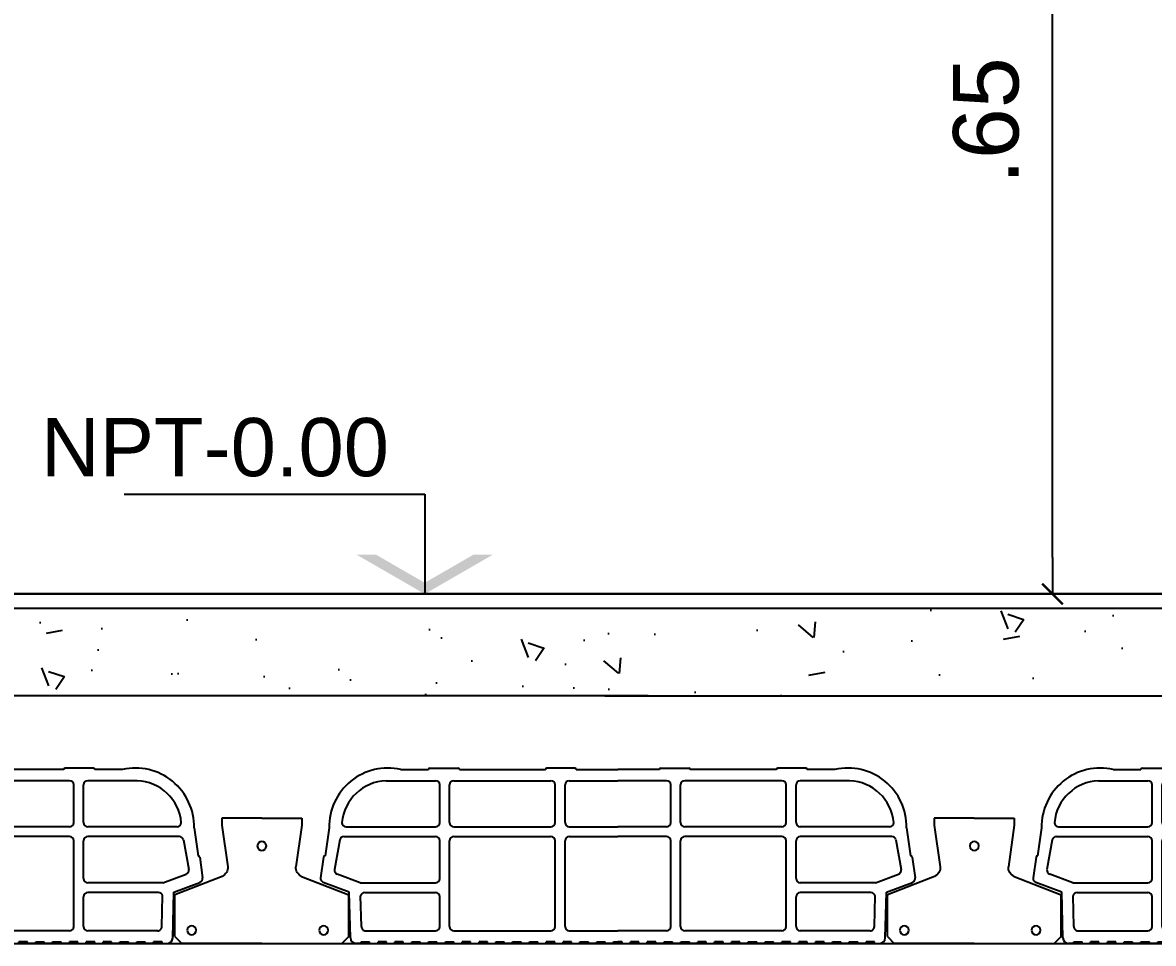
# Model space of a CAD drawing. Header units: metres. Extents: x 198 to 412, y -54 to 17.
# Drawn here: x 268.865 to 269.642, y -26.398 to -25.765 of the extents above; entities that cross this region are included whole.
import ezdxf

# ---------------------------------------------------------------- set-up
doc = ezdxf.new("R2010")
doc.units = ezdxf.units.M
doc.header["$LTSCALE"] = 10
for name, color, linetype in [('02', 2, 'Continuous'), ('1_MUROS', 6, 'Continuous'), ('25-TXT', 2, 'Continuous'), ('A-MUROS', 6, 'Continuous'), ('A-PISOS', 1, 'Continuous'), ('Corte t', 2, 'Continuous'), ('HT-253', 253, 'Continuous'), ('Losa rap sapito', 251, 'Continuous'), ('piso', 1, 'Continuous')]:
    doc.layers.add(name, color=color, linetype=linetype)
doc.styles.add('ARIAL', font='arial.ttf')
doc.dimstyles.new('ST-COTA-25', dxfattribs={"dimscale": 0.25, "dimtxt": 0.18, "dimasz": 0.1, "dimexe": 0.18, "dimexo": 0.0625, "dimgap": 0.09, "dimtad": 1, "dimzin": 4, "dimdsep": 46, "dimtxsty": 'ARIAL', "dimblk1": 'COTA_N', "dimblk2": 'COTA_N', "dimsah": 1, "dimcen": 0.09, "dimclrd": 8, "dimclre": 8, "dimclrt": 1, "dimadec": 0, "dimazin": 0, "dimtfac": 1, "dimtix": 1, "dimtmove": 0, "dimatfit": 3, "dimldrblk": 'COTA_N', "dimfxl": 0.18, "dimtolj": 1, "dimtzin": 0, "dimarcsym": 0})

# ---------------------------------------------------------------- blocks, each defined once
blk = doc.blocks.new('VIGUETA NUEVA')
at = {"layer": '02'}
for p, q in [((852.30541, 1549.66612), (852.27666, 1549.66612)), ((852.27666, 1549.66612), (852.27666, 1549.66112)), ((852.30541, 1549.66612), (852.33416, 1549.66612)), ((852.33416, 1549.66612), (852.33416, 1549.66112)), ((852.27666, 1549.66112), (852.28094, 1549.6312)), ((852.33416, 1549.66112), (852.32989, 1549.6312)), ((852.27688, 1549.62427), (852.24291, 1549.61112)), ((852.33395, 1549.62427), (852.36791, 1549.61112)), ((852.24291, 1549.58112), (852.24291, 1549.61112)), ((852.36791, 1549.58112), (852.36791, 1549.61112)), ((852.24291, 1549.58112), (852.24791, 1549.57612)), ((852.30541, 1549.57612), (852.24791, 1549.57612)), ((852.30541, 1549.57612), (852.36291, 1549.57612)), ((852.36791, 1549.58112), (852.36291, 1549.57612))]:
    blk.add_line(p, q, dxfattribs=at)
for centre, start, end in [((852.27392, 1549.63065), 294.85326, 4.4381), ((852.33691, 1549.63065), 175.5619, 245.14674)]:
    blk.add_arc(centre, 0.00704, start, end, dxfattribs=at)
blk = doc.blocks.new('VIGUETA NUEVA1')
at = {"layer": 'piso'}
for centre in [(0, -0.02), (-0.04443, -0.08052), (0.05036, -0.08052)]:
    blk.add_circle(centre, 0.00324, dxfattribs=at)
at = {"layer": '1_MUROS'}
blk.add_blockref('VIGUETA NUEVA', (-852.30541, -1549.66612), dxfattribs=at)
blk = doc.blocks.new('Losa rap zapito')
at = {"layer": 'Losa rap sapito'}
for p, q in [((283.78128, -291.76415), (283.80028, -291.76415)), ((283.80125, -291.76318), (283.82052, -291.76318)), ((283.82148, -291.76415), (283.88058, -291.76415)), ((283.90082, -291.76318), (283.88155, -291.76318)), ((283.90178, -291.76415), (283.93037, -291.76415)), ((283.95896, -291.76415), (283.93037, -291.76415)), ((283.95992, -291.76318), (283.97919, -291.76318)), ((284.03926, -291.76415), (283.98015, -291.76415)), ((284.05949, -291.76318), (284.04022, -291.76318)), ((284.07946, -291.76415), (284.06045, -291.76415)), ((283.77115, -291.77185), (283.8051, -291.77185)), ((283.81763, -291.77185), (283.88444, -291.77185)), ((283.89696, -291.77185), (283.93037, -291.77185)), ((283.96378, -291.77185), (283.93037, -291.77185)), ((284.04311, -291.77185), (283.9763, -291.77185)), ((284.08959, -291.77185), (284.05564, -291.77185)), ((283.80799, -291.80064), (283.80799, -291.77475)), ((283.81474, -291.80064), (283.81474, -291.77475)), ((283.88733, -291.80064), (283.88733, -291.77475)), ((283.89407, -291.80064), (283.89407, -291.77475)), ((283.96667, -291.80064), (283.96667, -291.77475)), ((283.97341, -291.80064), (283.97341, -291.77475)), ((284.046, -291.80064), (284.046, -291.77475)), ((284.05275, -291.80064), (284.05275, -291.77475)), ((283.73204, -291.80424), (283.72929, -291.82346)), ((283.74372, -291.80353), (283.8051, -291.80353)), ((283.81763, -291.80353), (283.88444, -291.80353)), ((283.89696, -291.80353), (283.93037, -291.80353)), ((283.96378, -291.80353), (283.93037, -291.80353)), ((284.04311, -291.80353), (283.9763, -291.80353)), ((284.11702, -291.80353), (284.05564, -291.80353)), ((284.1287, -291.80424), (284.13145, -291.82346)), ((283.73936, -291.81243), (283.73573, -291.83291)), ((283.74215, -291.81027), (283.8051, -291.81027)), ((283.75342, -291.81027), (283.8051, -291.81027)), ((283.81763, -291.81027), (283.88444, -291.81027)), ((283.89696, -291.81027), (283.93037, -291.81027)), ((283.96378, -291.81027), (283.93037, -291.81027)), ((284.04311, -291.81027), (283.9763, -291.81027)), ((284.11859, -291.81027), (284.05564, -291.81027)), ((284.10732, -291.81027), (284.05564, -291.81027)), ((284.12138, -291.81243), (284.12501, -291.83291)), ((283.80799, -291.83908), (283.80799, -291.81316)), ((283.81474, -291.87205), (283.81474, -291.81316)), ((283.88733, -291.87205), (283.88733, -291.81316)), ((283.89407, -291.87205), (283.89407, -291.81316)), ((283.96667, -291.87205), (283.96667, -291.81316)), ((283.97341, -291.87205), (283.97341, -291.81316)), ((284.046, -291.87205), (284.046, -291.81316)), ((284.05275, -291.83908), (284.05275, -291.81316)), ((283.7282, -291.82428), (283.72616, -291.83858)), ((284.13254, -291.82428), (284.13458, -291.83858)), ((283.75342, -291.84197), (283.73757, -291.83603)), ((284.10732, -291.84197), (284.12317, -291.83603)), ((283.74587, -291.8484), (283.728, -291.8417)), ((283.75342, -291.84197), (283.8051, -291.84197)), ((284.10732, -291.84197), (284.05564, -291.84197)), ((284.11487, -291.8484), (284.13273, -291.8417)), ((283.74664, -291.87988), (283.74587, -291.8484)), ((283.75416, -291.87212), (283.75364, -291.85103)), ((283.75648, -291.84871), (283.8051, -291.84871)), ((283.80799, -291.87205), (283.80799, -291.8516)), ((284.05275, -291.87205), (284.05275, -291.8516)), ((284.10426, -291.84871), (284.05564, -291.84871)), ((284.10658, -291.87212), (284.10709, -291.85103)), ((284.11409, -291.87988), (284.11487, -291.8484)), ((283.75705, -291.87494), (283.8051, -291.87494)), ((283.81763, -291.87494), (283.88444, -291.87494)), ((283.89696, -291.87494), (283.93037, -291.87494)), ((283.96378, -291.87494), (283.93037, -291.87494)), ((284.04311, -291.87494), (283.9763, -291.87494)), ((284.10369, -291.87494), (284.05564, -291.87494)), ((283.75407, -291.88361), (283.75407, -291.88265)), ((283.75407, -291.88265), (283.75984, -291.88265)), ((283.75984, -291.88361), (283.75984, -291.88265)), ((283.7714, -291.88265), (283.76562, -291.88265)), ((283.76562, -291.88361), (283.76562, -291.88265)), ((283.7714, -291.88361), (283.7714, -291.88265)), ((283.77718, -291.88361), (283.77718, -291.88265)), ((283.78296, -291.88265), (283.77718, -291.88265)), ((283.78296, -291.88361), (283.78296, -291.88265)), ((283.78874, -291.88361), (283.78874, -291.88265)), ((283.78874, -291.88265), (283.79452, -291.88265)), ((283.79452, -291.88361), (283.79452, -291.88265)), ((283.8003, -291.88265), (283.80608, -291.88265)), ((283.8003, -291.88361), (283.8003, -291.88265)), ((283.80608, -291.88361), (283.80608, -291.88265)), ((283.81186, -291.88265), (283.81765, -291.88265)), ((283.81186, -291.88361), (283.81186, -291.88265)), ((283.81186, -291.88265), (283.81765, -291.88265)), ((283.81765, -291.88361), (283.81765, -291.88265)), ((283.82921, -291.88265), (283.82343, -291.88265)), ((283.82343, -291.88361), (283.82343, -291.88265)), ((283.82921, -291.88361), (283.82921, -291.88265)), ((283.83499, -291.88361), (283.83499, -291.88265)), ((283.84077, -291.88265), (283.83499, -291.88265)), ((283.84077, -291.88361), (283.84077, -291.88265)), ((283.84655, -291.88361), (283.84655, -291.88265)), ((283.84655, -291.88265), (283.85233, -291.88265)), ((283.85233, -291.88361), (283.85233, -291.88265)), ((283.85811, -291.88265), (283.86389, -291.88265)), ((283.85811, -291.88361), (283.85811, -291.88265)), ((283.86389, -291.88361), (283.86389, -291.88265)), ((283.86967, -291.88265), (283.87545, -291.88265)), ((283.86967, -291.88361), (283.86967, -291.88265)), ((283.86967, -291.88265), (283.87545, -291.88265)), ((283.87545, -291.88361), (283.87545, -291.88265)), ((283.88701, -291.88265), (283.88123, -291.88265)), ((283.88123, -291.88361), (283.88123, -291.88265)), ((283.88701, -291.88361), (283.88701, -291.88265)), ((283.89279, -291.88361), (283.89279, -291.88265)), ((283.89858, -291.88265), (283.89279, -291.88265)), ((283.89858, -291.88361), (283.89858, -291.88265)), ((283.90436, -291.88361), (283.90436, -291.88265)), ((283.90436, -291.88265), (283.91014, -291.88265)), ((283.91014, -291.88361), (283.91014, -291.88265)), ((283.91592, -291.88265), (283.9217, -291.88265)), ((283.91592, -291.88361), (283.91592, -291.88265)), ((283.9217, -291.88361), (283.9217, -291.88265)), ((283.92748, -291.88361), (283.92748, -291.88265)), ((283.92748, -291.88265), (283.93037, -291.88265)), ((283.93326, -291.88265), (283.93037, -291.88265)), ((283.93326, -291.88361), (283.93326, -291.88265)), ((283.94482, -291.88265), (283.93904, -291.88265)), ((283.93904, -291.88361), (283.93904, -291.88265)), ((283.94482, -291.88361), (283.94482, -291.88265)), ((283.9506, -291.88361), (283.9506, -291.88265)), ((283.95638, -291.88265), (283.9506, -291.88265)), ((283.95638, -291.88361), (283.95638, -291.88265)), ((283.96216, -291.88361), (283.96216, -291.88265)), ((283.96216, -291.88265), (283.96794, -291.88265)), ((283.96794, -291.88361), (283.96794, -291.88265)), ((283.97372, -291.88265), (283.9795, -291.88265)), ((283.97372, -291.88361), (283.97372, -291.88265)), ((283.9795, -291.88361), (283.9795, -291.88265)), ((283.99107, -291.88265), (283.98529, -291.88265)), ((283.98529, -291.88361), (283.98529, -291.88265)), ((283.99107, -291.88265), (283.98529, -291.88265)), ((283.99107, -291.88361), (283.99107, -291.88265)), ((284.00263, -291.88265), (283.99685, -291.88265)), ((283.99685, -291.88361), (283.99685, -291.88265)), ((284.00263, -291.88361), (284.00263, -291.88265)), ((284.00841, -291.88361), (284.00841, -291.88265)), ((284.01419, -291.88265), (284.00841, -291.88265)), ((284.01419, -291.88361), (284.01419, -291.88265)), ((284.01997, -291.88361), (284.01997, -291.88265)), ((284.01997, -291.88265), (284.02575, -291.88265)), ((284.02575, -291.88361), (284.02575, -291.88265)), ((284.03153, -291.88265), (284.03731, -291.88265)), ((284.03153, -291.88361), (284.03153, -291.88265)), ((284.03731, -291.88361), (284.03731, -291.88265)), ((284.04887, -291.88265), (284.04309, -291.88265)), ((284.04309, -291.88361), (284.04309, -291.88265)), ((284.04887, -291.88265), (284.04309, -291.88265)), ((284.04887, -291.88361), (284.04887, -291.88265)), ((284.06043, -291.88265), (284.05465, -291.88265)), ((284.05465, -291.88361), (284.05465, -291.88265)), ((284.06043, -291.88361), (284.06043, -291.88265)), ((284.06622, -291.88361), (284.06622, -291.88265)), ((284.072, -291.88265), (284.06622, -291.88265)), ((284.072, -291.88361), (284.072, -291.88265)), ((284.07778, -291.88361), (284.07778, -291.88265)), ((284.07778, -291.88265), (284.08356, -291.88265)), ((284.08356, -291.88361), (284.08356, -291.88265)), ((284.08934, -291.88265), (284.09512, -291.88265)), ((284.08934, -291.88361), (284.08934, -291.88265)), ((284.09512, -291.88361), (284.09512, -291.88265)), ((284.1009, -291.88361), (284.1009, -291.88265)), ((284.10667, -291.88265), (284.1009, -291.88265)), ((284.10667, -291.88361), (284.10667, -291.88265)), ((283.75407, -291.88361), (283.75041, -291.88361)), ((283.75407, -291.88361), (283.75157, -291.88361)), ((283.75407, -291.88361), (283.75157, -291.88361)), ((283.75984, -291.88361), (283.76562, -291.88361)), ((283.7714, -291.88361), (283.77718, -291.88361)), ((283.78296, -291.88361), (283.78874, -291.88361)), ((283.8003, -291.88361), (283.79452, -291.88361)), ((283.81186, -291.88361), (283.80608, -291.88361)), ((283.81765, -291.88361), (283.82343, -291.88361)), ((283.82921, -291.88361), (283.83499, -291.88361)), ((283.84077, -291.88361), (283.84655, -291.88361)), ((283.85811, -291.88361), (283.85233, -291.88361)), ((283.86967, -291.88361), (283.86389, -291.88361)), ((283.87545, -291.88361), (283.88123, -291.88361)), ((283.88701, -291.88361), (283.89279, -291.88361)), ((283.89858, -291.88361), (283.90436, -291.88361)), ((283.91592, -291.88361), (283.91014, -291.88361)), ((283.92748, -291.88361), (283.9217, -291.88361)), ((283.93326, -291.88361), (283.93904, -291.88361)), ((283.94482, -291.88361), (283.9506, -291.88361)), ((283.96216, -291.88361), (283.95638, -291.88361)), ((283.97372, -291.88361), (283.96794, -291.88361)), ((283.98529, -291.88361), (283.9795, -291.88361)), ((283.99107, -291.88361), (283.99685, -291.88361)), ((284.00263, -291.88361), (284.00841, -291.88361)), ((284.01997, -291.88361), (284.01419, -291.88361)), ((284.03153, -291.88361), (284.02575, -291.88361)), ((284.04309, -291.88361), (284.03731, -291.88361)), ((284.04887, -291.88361), (284.05465, -291.88361)), ((284.06043, -291.88361), (284.06622, -291.88361)), ((284.07778, -291.88361), (284.072, -291.88361)), ((284.08934, -291.88361), (284.08356, -291.88361)), ((284.1009, -291.88361), (284.09512, -291.88361)), ((284.10667, -291.88361), (284.10917, -291.88361)), ((284.10667, -291.88361), (284.10917, -291.88361)), ((284.10667, -291.88361), (284.11032, -291.88361))]:
    blk.add_line(p, q, dxfattribs=at)
for centre, radius, start, end in [((283.7724, -291.80353), 0.04037, 77.29711, 181.01352), ((283.80125, -291.76415), 0.000963, 90, 180), ((283.82052, -291.76415), 0.000963, 0, 90), ((283.88155, -291.76415), 0.000963, 90, 180), ((283.90082, -291.76415), 0.000963, 0, 90), ((283.95992, -291.76415), 0.000963, 90, 180), ((283.97919, -291.76415), 0.000963, 0, 90), ((284.04022, -291.76415), 0.000963, 90, 180), ((284.05949, -291.76415), 0.000963, 0, 90), ((284.08834, -291.80353), 0.04037, 358.98648, 102.70289), ((283.7724, -291.80353), 0.0317, 92.25899, 174.7894), ((283.8051, -291.77475), 0.00289, 0, 90), ((283.81763, -291.77475), 0.00289, 90, 180), ((283.88444, -291.77475), 0.00289, 0, 90), ((283.89696, -291.77475), 0.00289, 90, 180), ((283.96378, -291.77475), 0.00289, 0, 90), ((283.9763, -291.77475), 0.00289, 90, 180), ((284.04311, -291.77475), 0.00289, 0, 90), ((284.05564, -291.77475), 0.00289, 90, 180), ((284.08834, -291.80353), 0.0317, 5.2106, 87.74101), ((283.74372, -291.80064), 0.00289, 180.23159, 270), ((283.8051, -291.80064), 0.00289, 270, 0), ((283.81763, -291.80064), 0.00289, 180, 270), ((283.88444, -291.80064), 0.00289, 270, 0), ((283.89696, -291.80064), 0.00289, 180, 270), ((283.96378, -291.80064), 0.00289, 270, 0), ((283.9763, -291.80064), 0.00289, 180, 270), ((284.04311, -291.80064), 0.00289, 270, 0), ((284.05564, -291.80064), 0.00289, 180, 270), ((284.11702, -291.80064), 0.00289, 270, 359.76841), ((283.74215, -291.81316), 0.00289, 90, 165.25928), ((283.8051, -291.81316), 0.00289, 0, 90), ((283.81763, -291.81316), 0.00289, 90, 180), ((283.88444, -291.81316), 0.00289, 0, 90), ((283.89696, -291.81316), 0.00289, 90, 180), ((283.96378, -291.81316), 0.00289, 0, 90), ((283.9763, -291.81316), 0.00289, 90, 180), ((284.04311, -291.81316), 0.00289, 0, 90), ((284.05564, -291.81316), 0.00289, 90, 180), ((284.11859, -291.81316), 0.00289, 14.74072, 90), ((283.72915, -291.82442), 0.000963, 81.8699, 171.8699), ((284.13158, -291.82442), 0.000963, 8.1301, 98.1301), ((283.73859, -291.83332), 0.00289, 171.8699, 249.44395), ((284.12215, -291.83332), 0.00289, 290.55605, 8.1301), ((283.72902, -291.83899), 0.00289, 171.8699, 249.44395), ((283.8051, -291.83908), 0.00289, 270, 0), ((284.05564, -291.83908), 0.00289, 180, 270), ((284.13172, -291.83899), 0.00289, 290.55605, 8.1301), ((283.75648, -291.8516), 0.00289, 90, 168.59471), ((283.8051, -291.8516), 0.00289, 0, 90), ((284.05564, -291.8516), 0.00289, 90, 180), ((284.10426, -291.8516), 0.00289, 11.40529, 90), ((283.75705, -291.87205), 0.00289, 180, 271.41002), ((283.8051, -291.87205), 0.00289, 270, 0), ((283.81763, -291.87205), 0.00289, 180, 270), ((283.88444, -291.87205), 0.00289, 270, 0), ((283.89696, -291.87205), 0.00289, 180, 270), ((283.96378, -291.87205), 0.00289, 270, 0), ((283.9763, -291.87205), 0.00289, 180, 270), ((284.04311, -291.87205), 0.00289, 270, 0), ((284.05564, -291.87205), 0.00289, 180, 270), ((284.10369, -291.87205), 0.00289, 268.58998, 0), ((283.75054, -291.87971), 0.0039, 182.47992, 268.12475), ((284.1102, -291.87971), 0.0039, 271.87525, 357.52008)]:
    blk.add_arc(centre, radius, start, end, dxfattribs=at)
blk = doc.blocks.new('N-NIV-CO')
for p, q in [((1.0325, 0.3433), (0, 0.3433)), ((0, 0.3433), (0, 0))]:
    blk.add_line(p, q)
for points in [[(-0.2333, 0.1347), (-0.1667, 0.1347), (0, 0), (0, 0.0385)], [(0.2333, 0.1347), (0.1667, 0.1347), (0, 0), (0, 0.0385)]]:
    blk.add_solid(points)
at = {"style": 'ARIAL'}
for tag, p in [('COTA', (0.1161, 0.4045)), ('NPT', (0.2881, 0.0489))]:
    blk.add_attdef(tag, p, '', height=0.2, dxfattribs=at)
blk = doc.blocks.new('COTA_N')
for p, q in [((0, 0.5), (0, -0.5)), ((-1, 0), (0, 0))]:
    blk.add_line(p, q)
at = {"color": 3, "const_width": 0.065}
blk.add_lwpolyline([(0.141, 0.141), (0.283, 0.283), (0, 0), (-0.141, -0.141), (-0.283, -0.283)], dxfattribs=at)
blk = doc.blocks.new('*D451')
at = {"layer": '25-TXT', "color": 8, "lineweight": -2, "transparency": 16777216}
for p, q in [((269.58933, -25.50767), (269.52754, -25.50767)), ((269.57254, -26.13267), (269.57254, -25.53267)), ((269.58933, -26.15767), (269.52754, -26.15767))]:
    blk.add_line(p, q, dxfattribs=at)
at = {"layer": 'Defpoints', "color": 0, "transparency": 16777216}
for p in [(269.57254, -25.50767), (269.60495, -25.50767), (269.60495, -26.15767)]:
    blk.add_point(p, dxfattribs=at)
at = {"layer": '25-TXT', "color": 8, "lineweight": -2, "transparency": 16777216, "xscale": 0.025, "yscale": 0.025, "zscale": 0.025}
for p, rotation in [((269.57254, -25.50767), 90), ((269.57254, -26.15767), 270)]:
    blk.add_blockref('COTA_N', p, dxfattribs=dict(at, rotation=rotation))
at = {"layer": '25-TXT', "color": 1, "transparency": 16777216, "insert": (269.52706, -25.83267), "char_height": 0.045, "attachment_point": 5, "rotation": 90, "style": 'ARIAL'}
blk.add_mtext('\\A1;.65', dxfattribs=at)

msp = doc.modelspace()

# ---------------------------------------------------------------- hatches: boundary and pattern name
at = {"layer": 'HT-253'}
h = msp.add_hatch(dxfattribs=at)
h.set_pattern_fill('AR-CONC', color=256, scale=0.0007, angle=90)
h.set_pattern_definition([(140, (-273.58991, -11797.42459), (0.0111573599, 0.1275292683), [0.013335, -0.146685]), (85, (-273.58991, -11797.42459), (-0.1337397917, -0.024670395), [0.010668, -0.1173484089]), (190.4514447, (-273.58898, -11797.41396), (-0.1225824263, 0.102858873), [0.0113330062, -0.1246631712]), (136.1842, (-273.62547, -11797.42459), (0.0294296296, 0.1897553286), [0.0200025, -0.2200275]), (186.6355576, (-273.62302, -11797.40878), (-0.1731982872, 0.1661828938), [0.0169995162, -0.1869949257]), (81.1841512, (-273.62547, -11797.4246), (-0.1731982872, 0.166182894), [0.016001977, -0.1760218123]), (111, (-273.61658, -11797.40681), (0.0715856387, 0.1061300739), [0.013335, -0.146685]), (56, (-273.61658, -11797.40681), (-0.1289315763, 0.0432614198), [0.010668, -0.117348]), (161.451445, (-273.61062, -11797.39797), (-0.0573459382, 0.1493914935), [0.0113330062, -0.1246629563]), (127.5, (-273.589914, -11797.42459), (-0.05918852721, 0.00216202228), [0, -0.1159256, 0, -0.119126, 0, -0.1177925]), (97.5, (-273.589914, -11797.42459), (-0.07012640237, 0.04677376376), [0, -0.0679196, 0, -0.1132586, 0, -0.0448945]), (57.5, (-273.589914, -11797.46424), (0.0040101208, 0.09491341662), [0, -0.04445, 0, -0.138684, 0, -0.184023]), (47.5, (-273.58991, -11797.48202), (-0.0177985437, 0.10369042697), [0, -0.057785, 0, -0.0921004, 0, -0.130683])])
h.paths.add_polyline_path([(268.12179, -26.16767), (269.77132, -26.16767), (269.77132, -26.18767), (269.77132, -26.19767), (270.58631, -26.19767), (270.58631, -26.22767), (269.26493, -26.22767), (269.06493, -26.22767), (268.12179, -26.22767)])

# ---------------------------------------------------------------- linework, layer by layer
at = {"color": 2}
msp.add_line((268.13649, -26.15767), (269.6772, -26.15767), dxfattribs=at)
at = {"color": 5}
for p, q in [((269.29483, -26.22767), (267.60297, -26.22767)), ((269.26493, -26.22767), (269.29483, -26.22767)), ((269.26493, -26.22767), (270.72632, -26.22767)), ((267.60242, -26.39767), (269.29483, -26.39767)), ((269.26493, -26.39767), (270.72632, -26.39767))]:
    msp.add_line(p, q, dxfattribs=at)
at = {"layer": 'A-PISOS'}
for points in [[(270.58631, -26.18767), (269.6772, -26.18767), (269.6772, -26.15767), (268.13649, -26.15767)], [(270.58631, -26.19767), (269.6772, -26.19767), (269.6772, -26.16767), (268.13651, -26.16767)]]:
    msp.add_lwpolyline(points, dxfattribs=at)

# ---------------------------------------------------------------- block references
at = {"layer": '25-TXT'}
ref = msp.add_blockref('N-NIV-CO', (269.14131, -26.15767), dxfattribs=dict(at, xscale=-0.2000000000000002, yscale=0.2000000000000002, zscale=0.2000000000000002))
ref.add_attrib('COTA', 'NPT-0.00', (268.87766, -26.07677), dxfattribs={"layer": '0', "height": 0.04, "style": 'ARIAL'})
at = {"layer": 'A-MUROS'}
for p in [(-15.14583, 265.48594), (-14.65639, 265.48594), (-14.16695, 265.48594)]:
    msp.add_blockref('Losa rap zapito', p, dxfattribs=at)
at = {"layer": 'Corte t', "xscale": -0.9559179682510148, "yscale": 0.9559179682510148, "zscale": 0.9559179682510148}
for p in [(269.02941, -26.31164), (269.51885, -26.31164)]:
    msp.add_blockref('VIGUETA NUEVA1', p, dxfattribs=at)

# ---------------------------------------------------------------- dimensions: what is measured, and where the dimension line sits
at = {"layer": '25-TXT'}
dim = msp.add_linear_dim(base=(269.57254, -25.50767), p1=(269.60495, -26.15767), p2=(269.60495, -25.50767), angle=90, dimstyle='ST-COTA-25', dxfattribs=at)
dim.commit()
dim.dimension.update_dxf_attribs({"geometry": '*D451', "text_midpoint": (269.52706, -25.83267)})

doc.saveas('drawing.dxf')
